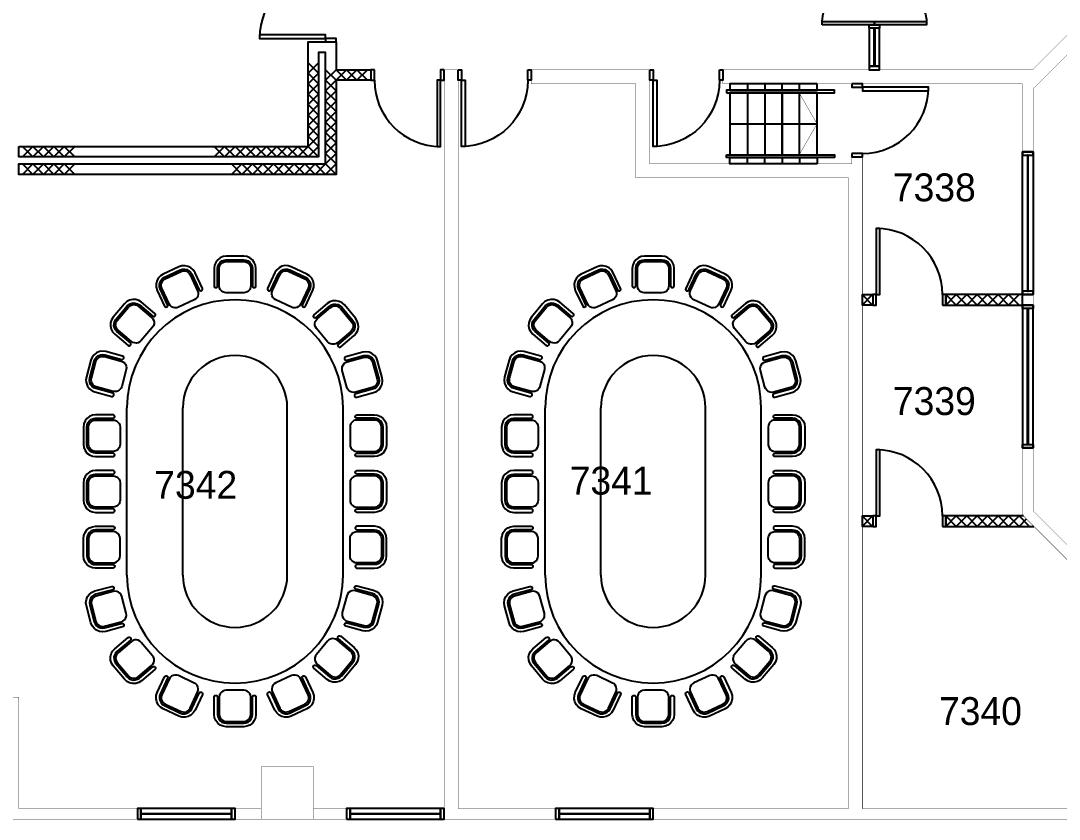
# Model space of a CAD drawing. Header units: millimetres. Extents: x -68474 to 336725, y -113450 to 40976.
# Drawn here: x -21824 to -6924, y 17823 to 29278 of the extents above; entities that cross this region are included whole.
import ezdxf

# ---------------------------------------------------------------- set-up
doc = ezdxf.new("R2010")
doc.units = ezdxf.units.MM
doc.header["$LTSCALE"] = 900
doc.linetypes.add('s3152a$0$HIDDEN', pattern=[0.375, 0.25, -0.125])
for name, color, linetype in [('s3152a$0$20', 7, 'Continuous'), ('s3152a$0$22', 2, 'Continuous'), ('s3152a$0$23', 7, 'Continuous'), ('s3152a$0$25', 7, 'Continuous'), ('s3152a$0$30', 7, 'Continuous'), ('s3152a$0$50', 7, 'Continuous'), ('s3152a$0$6', 7, 'Continuous'), ('s3152a$0$ROOM-NO', 4, 'Continuous')]:
    doc.layers.add(name, color=color, linetype=linetype)
doc.styles.add('s3152a$0$STANDARD', font='txt')

# ---------------------------------------------------------------- blocks, each defined once
blk = doc.blocks.new('s3152a$0$D1050B')
at = {"layer": 's3152a$0$30', "linetype": 'Continuous'}
for points in [[(0.05, 0.15), (0.1, 0.15), (0.1, 1.1), (0.05, 1.1)], [(0, 0), (0.05, 0), (0.05, 0.15), (0, 0.15)], [(1, 0), (1.05, 0), (1.05, 0.15), (1, 0.15)]]:
    blk.add_lwpolyline(points, close=True, dxfattribs=at)
blk.add_arc((0.05, 0.15), 0.95, 0, 90, dxfattribs=at)
blk = doc.blocks.new('s3152a$0$H150')
at = {"layer": 's3152a$0$22', "color": 1, "linetype": 'Continuous'}
for p, q in [((0, 0), (0.15, 0.15)), ((0, 0.15), (0.15, 0))]:
    blk.add_line(p, q, dxfattribs=at)
blk = doc.blocks.new('s3152a$0$H1050')
at = {"layer": 's3152a$0$22', "color": 1, "linetype": 'Continuous'}
for points in [[(0, 0.15), (0.15, 0), (0.3, 0.15), (0.45, 0), (0.6, 0.15), (0.75, 0), (0.9, 0.15), (1.05, 0)], [(0, 0), (0.15, 0.15), (0.3, 0), (0.45, 0.15), (0.6, 0), (0.75, 0.15), (0.9, 0), (1.05, 0.15)]]:
    blk.add_lwpolyline(points, dxfattribs=at)
blk = doc.blocks.new('s3152a$0$H1350')
at = {"layer": 's3152a$0$22', "color": 1, "linetype": 'Continuous'}
for points in [[(0, 0), (0.15, 0.15), (0.3, 0), (0.45, 0.15), (0.6, 0), (0.75, 0.15), (0.9, 0), (1.05, 0.15), (1.2, 0), (1.35, 0.15)], [(0, 0.15), (0.15, 0), (0.3, 0.15), (0.45, 0), (0.6, 0.15), (0.75, 0), (0.9, 0.15), (1.05, 0), (1.2, 0.15), (1.35, 0)]]:
    blk.add_lwpolyline(points, dxfattribs=at)
blk = doc.blocks.new('s3152a$0$CHAIR')
at = {"layer": 's3152a$0$50', "color": 14, "linetype": 'Continuous'}
for points in [[(0.125, 0.255), (0.1375, 0.2583), (0.1467, 0.2675), (0.15, 0.28), (0.1467, 0.2925), (0.1375, 0.3017), (0.125, 0.305), (-0.125, 0.305), (-0.1703, 0.299), (-0.2125, 0.2815), (-0.2487, 0.2537), (-0.2765, 0.2175), (-0.294, 0.1753), (-0.3, 0.13), (-0.3, -0.12), (-0.294, -0.1653), (-0.2765, -0.2075), (-0.2487, -0.2437), (-0.2125, -0.2715), (-0.1703, -0.289), (-0.125, -0.295), (0.125, -0.295), (0.1375, -0.2917), (0.1467, -0.2825), (0.15, -0.27), (0.1467, -0.2575), (0.1375, -0.2483), (0.125, -0.245), (-0.125, -0.245), (-0.1573, -0.2407), (-0.1875, -0.2283), (-0.2134, -0.2084), (-0.2333, -0.1825), (-0.2457, -0.1524), (-0.25, -0.12), (-0.25, 0.13), (-0.2457, 0.1624), (-0.2332, 0.1925), (-0.2134, 0.2184), (-0.1875, 0.2382), (-0.1573, 0.2507), (-0.125, 0.255), (0.125, 0.255)], [(-0.125, 0.23), (0.125, 0.23), (0.1508, 0.2266), (0.175, 0.2166), (0.1957, 0.2007), (0.2116, 0.18), (0.2216, 0.1559), (0.225, 0.13), (0.225, -0.12), (0.2216, -0.1459), (0.2116, -0.17), (0.1957, -0.1907), (0.175, -0.2066), (0.1509, -0.2166), (0.125, -0.22), (-0.125, -0.22), (-0.1508, -0.2166), (-0.175, -0.2066), (-0.1957, -0.1907), (-0.2116, -0.17), (-0.2216, -0.1459), (-0.225, -0.12), (-0.225, 0.13), (-0.2216, 0.1559), (-0.2116, 0.18), (-0.1957, 0.2007), (-0.175, 0.2166), (-0.1508, 0.2266), (-0.125, 0.23)]]:
    blk.add_lwpolyline(points, dxfattribs=at)
blk = doc.blocks.new('s3152a$0$CHAT15')
at = {"layer": 's3152a$0$22', "color": 14, "linetype": 'Continuous'}
for points in [[(0, 0), (0.15, 0.15), (0.3, 0), (0.45, 0.15), (0.6, 0), (0.75, 0.15)], [(0, 0.15), (0.15, 0), (0.3, 0.15), (0.45, 0), (0.6, 0.15), (0.75, 0)]]:
    blk.add_lwpolyline(points, dxfattribs=at)
blk = doc.blocks.new('s3152a$0$D1600D')
at = {"layer": 's3152a$0$30', "color": 10, "linetype": 'Continuous'}
for points in [[(0.05, 0.075), (0.1, 0.075), (0.1, 0.825), (0.05, 0.825)], [(1.5, 0.075), (1.55, 0.075), (1.55, 0.825), (1.5, 0.825)], [(0, 0), (0.05, 0), (0.05, 0.15), (0, 0.15)], [(1.6, 0), (1.55, 0), (1.55, 0.15), (1.6, 0.15)]]:
    blk.add_lwpolyline(points, close=True, dxfattribs=at)
at = {"layer": 's3152a$0$30', "color": 10, "linetype": 's3152a$0$HIDDEN'}
for points in [[(0.05, -0.675), (0.1, -0.675), (0.1, 0.075), (0.05, 0.075)], [(1.5, -0.675), (1.55, -0.675), (1.55, 0.075), (1.5, 0.075)]]:
    blk.add_lwpolyline(points, close=True, dxfattribs=at)
at = {"layer": 's3152a$0$30', "color": 10, "linetype": 'Continuous'}
for centre, start, end in [((0.05, 0.075), 0, 90), ((1.550003, 0.075), 90, 180)]:
    blk.add_arc(centre, 0.750001, start, end, dxfattribs=at)
at = {"layer": 's3152a$0$30', "color": 10, "linetype": 's3152a$0$HIDDEN'}
for centre, start, end in [((0.05, 0.075), 270, 0), ((1.550003, 0.075), 180, 270)]:
    blk.add_arc(centre, 0.750001, start, end, dxfattribs=at)
blk = doc.blocks.new('s3152a$0$H600')
at = {"layer": 's3152a$0$22', "color": 14, "linetype": 'Continuous'}
for points in [[(0, 0), (0.15, 0.15), (0.3, 0), (0.45, 0.15), (0.6, 0)], [(0, 0.15), (0.15, 0), (0.3, 0.15), (0.45, 0), (0.6, 0.15)]]:
    blk.add_lwpolyline(points, dxfattribs=at)
blk = doc.blocks.new('s3152a')
at = {"layer": 's3152a$0$20', "color": 3, "linetype": 'Continuous', "const_width": 5}
for points in [[(-7299, 28300), (-7299, 27398), (-7449, 27398), (-7449, 28375), (-11749, 28375), (-11749, 28575), (-7308, 28575), (-3108, 32775), (-1050, 32775), (-1050, 32575), (-3025, 32575), (-7299, 28300)], [(-15750, 17825), (-14150, 17825), (-14150, 17975), (-15549, 17975), (-15549, 28575), (-15750, 28575), (-15750, 17825)], [(-7299, 23150), (-7299, 22248), (-6312, 21260), (-6418, 21154), (-7449, 22186), (-7449, 23150), (-7299, 23150)]]:
    blk.add_lwpolyline(points, dxfattribs=at)
at = {"layer": 's3152a$0$20', "color": 10, "linetype": 'Continuous'}
for points in [[(-9651, 28626), (-9580, 28626), (-9581, 29170), (-9651, 29170)], [(-9571, 28626), (-9501, 28626), (-9501, 29170), (-9571, 29170)], [(-9501, 28626), (-9651, 28626), (-9651, 28576), (-9501, 28576)]]:
    blk.add_lwpolyline(points, close=True, dxfattribs=at)
at = {"layer": 's3152a$0$20', "color": 1, "linetype": 'Continuous'}
for points in [[(-21850, 27475), (-17700, 27475), (-17700, 28975), (-17300, 28975), (-17300, 28575), (-16800, 28575), (-16800, 28425), (-17300, 28425), (-17300, 27075), (-21850, 27075), (-21850, 27225), (-17450, 27225), (-17450, 28825), (-17550, 28825), (-17550, 27325), (-21850, 27325)], [(-9599, 25199), (-9749, 25199), (-9749, 25349), (-9599, 25349)], [(-8549, 25199), (-7449, 25199), (-7449, 25349), (-8549, 25349)], [(-9599, 22024), (-9749, 22024), (-9749, 22174), (-9599, 22174)]]:
    blk.add_lwpolyline(points, close=True, dxfattribs=at)
at = {"layer": 's3152a$0$20', "color": 3, "linetype": 'Continuous', "const_width": 5}
for points in [[(-12750, 17825), (-6375, 17825), (-6375, 17975), (-9749, 17975), (-9749, 27325), (-9899, 27325), (-9899, 27225), (-12799, 27225), (-12799, 28575), (-14499, 28575), (-14499, 28375), (-12999, 28375), (-12999, 27025), (-9949, 27025), (-9949, 17975), (-12750, 17975)], [(-7449, 25199), (-7299, 25199), (-7299, 25349), (-7449, 25349)], [(-20150, 17975), (-21850, 17975), (-21850, 19575), (-22000, 19575), (-22000, 17825), (-20150, 17825)], [(-18750, 17825), (-18375, 17825), (-18375, 17975), (-18750, 17975)], [(-17625, 17825), (-17150, 17825), (-17150, 17975), (-17625, 17975)]]:
    blk.add_lwpolyline(points, close=True, dxfattribs=at)
at = {"layer": 's3152a$0$20', "color": 1, "linetype": 'Continuous'}
blk.add_lwpolyline([(-7436, 22174), (-8549, 22174), (-8549, 22024), (-7286, 22024)], dxfattribs=at)
at = {"layer": 's3152a$0$22', "color": 1, "linetype": 'Continuous'}
for p, q in [((-7501, 22174), (-7351, 22024)), ((-7501, 22024), (-7394, 22131))]:
    blk.add_line(p, q, dxfattribs=at)
at = {"layer": 's3152a$0$23', "color": 10, "linetype": 'Continuous'}
for points in [[(-7449, 27348), (-7299, 27348), (-7299, 27398), (-7449, 27398)], [(-7449, 27398), (-7299, 27398), (-7299, 25349), (-7449, 25349)], [(-7379, 25399), (-7369, 25399), (-7369, 27348), (-7379, 27348)], [(-7449, 25349), (-7299, 25349), (-7299, 25399), (-7449, 25399)], [(-7449, 25199), (-7299, 25199), (-7299, 25149), (-7449, 25149)], [(-7449, 23150), (-7299, 23150), (-7299, 25199), (-7449, 25199)], [(-7379, 25149), (-7369, 25149), (-7369, 23200), (-7379, 23200)], [(-7449, 23200), (-7299, 23200), (-7299, 23150), (-7449, 23150)], [(-20150, 17825), (-20100, 17825), (-20100, 17975), (-20150, 17975)], [(-20100, 17905), (-18800, 17905), (-18800, 17975), (-20100, 17975)], [(-20100, 17825), (-18800, 17825), (-18800, 17895), (-20100, 17895)], [(-18800, 17825), (-18750, 17825), (-18750, 17975), (-18800, 17975)], [(-17150, 17825), (-17100, 17825), (-17100, 17975), (-17150, 17975)], [(-17100, 17905), (-15800, 17905), (-15800, 17975), (-17100, 17975)], [(-17100, 17825), (-15800, 17825), (-15800, 17895), (-17100, 17895)], [(-15800, 17825), (-15750, 17825), (-15750, 17975), (-15800, 17975)], [(-14150, 17825), (-14100, 17825), (-14100, 17975), (-14150, 17975)], [(-14100, 17905), (-12800, 17905), (-12800, 17975), (-14100, 17975)], [(-14100, 17825), (-12800, 17825), (-12800, 17895), (-14100, 17895)], [(-12800, 17825), (-12750, 17825), (-12750, 17975), (-12800, 17975)]]:
    blk.add_lwpolyline(points, close=True, dxfattribs=at)
at = {"layer": 's3152a$0$25', "color": 2, "linetype": 'Continuous'}
blk.add_line((-11649, 27800), (-10399, 27800), dxfattribs=at)
for points in [[(-10399, 28375), (-11649, 28375), (-11649, 28285), (-10399, 28285)], [(-10649, 28375), (-11399, 28375), (-11399, 28285), (-10649, 28285)], [(-10899, 28375), (-11149, 28375), (-11149, 28285), (-10899, 28285)], [(-11699, 28245), (-10149, 28245), (-10149, 28285), (-11699, 28285)], [(-10399, 28245), (-11649, 28245), (-11649, 27355), (-10399, 27355)], [(-10649, 28245), (-11399, 28245), (-11399, 27355), (-10649, 27355)], [(-10899, 28245), (-11149, 28245), (-11149, 27355), (-10899, 27355)], [(-10649, 28245), (-10899, 28245), (-10899, 27355), (-10649, 27355)], [(-11699, 27355), (-10149, 27355), (-10149, 27315), (-11699, 27315)], [(-10399, 27225), (-11649, 27225), (-11649, 27315), (-10399, 27315)], [(-10649, 27225), (-11399, 27225), (-11399, 27315), (-10649, 27315)], [(-10899, 27225), (-11149, 27225), (-11149, 27315), (-10899, 27315)]]:
    blk.add_lwpolyline(points, close=True, dxfattribs=at)
at = {"layer": 's3152a$0$25', "color": 2, "linetype": 'Continuous', "const_width": 5}
blk.add_lwpolyline([(-10649, 28233), (-10399, 27800), (-10649, 27367)], dxfattribs=at)
at = {"layer": 's3152a$0$50', "color": 4, "linetype": 'Continuous'}
for p, q in [((-20300, 21325), (-20300, 23725)), ((-19500, 21325), (-19500, 23725)), ((-18000, 21325), (-18000, 23725)), ((-17200, 21325), (-17200, 23725)), ((-14300, 21325), (-14300, 23725)), ((-13500, 21325), (-13500, 23725)), ((-12000, 21325), (-12000, 23725)), ((-11200, 21325), (-11200, 23725))]:
    blk.add_line(p, q, dxfattribs=at)
for centre, radius, start, end in [((-18750, 23725), 1550, 0, 180), ((-12750, 23725), 1550, 0, 180), ((-18750, 23725), 750, 0, 180), ((-12750, 23725), 750, 0, 180), ((-18750, 21325), 1550, 180, 0), ((-18750, 21325), 750, 180, 0), ((-12750, 21325), 1550, 180, 0), ((-12750, 21325), 750, 180, 0)]:
    blk.add_arc(centre, radius, start, end, dxfattribs=at)
at = {"layer": 's3152a$0$6', "color": 3, "linetype": 'Continuous', "const_width": 5}
blk.add_lwpolyline([(-18375, 18575), (-17625, 18575), (-17625, 17825), (-18375, 17825)], close=True, dxfattribs=at)
for name, p, xscale, yscale, zscale, rotation in [('s3152a$0$D1600D', (-9651, 29170), 999.9979999999999, -999.998, 1000, 90), ('s3152a$0$D1050B', (-17300, 28975), 999.9979999999999, 999.9979999999999, 1000, 90), ('s3152a$0$H1350', (-17550, 27325), 999.9979999999999, 999.9979999999999, 1000, 90), ('s3152a$0$D1050B', (-15750, 28575), 999.994, 999.994, 1000, 180), ('s3152a$0$H1350', (-17300, 27075), 999.9979999999999, 999.9979999999999, 1000, 90), ('s3152a$0$D1050B', (-9899, 28375), 999.9940000000001, 999.9940000000001, 1000, 270), ('s3152a$0$CHAIR', (-19547, 25422), 1000.003, 1000.003, 1000, 294.999163), ('s3152a$0$CHAIR', (-18755, 25600), 1000.003, 1000.003, 1000, 269.9992), ('s3152a$0$CHAIR', (-17962, 25427), 1000.002, 1000.002, 1000, 244.999047), ('s3152a$0$CHAIR', (-13547, 25422), 1000.003, 1000.003, 1000, 294.999163), ('s3152a$0$CHAIR', (-12755, 25600), 1000.003, 1000.003, 1000, 269.9992), ('s3152a$0$CHAIR', (-11962, 25427), 1000.002, 1000.002, 1000, 244.999047), ('s3152a$0$CHAIR', (-20190, 24926), 1000, 1000, 1000, 319.9992), ('s3152a$0$CHAIR', (-17333, 24916), 999.9999999999999, 999.9999999999999, 999.9999999999999, 219.999092), ('s3152a$0$CHAIR', (-14190, 24926), 1000, 1000, 1000, 319.9992), ('s3152a$0$CHAIR', (-11333, 24916), 999.9999999999999, 999.9999999999999, 999.9999999999999, 219.999092), ('s3152a$0$H150', (-9601, 25199), 999.9979999999999, 999.9979999999999, 1000, 90), ('s3152a$0$CHAIR', (-20562, 24206), 999.9999999999999, 999.9999999999999, 999.9999999999999, 344.9991499999999), ('s3152a$0$CHAIR', (-16962, 24205), 1000, 1000, 1000, 194.999166), ('s3152a$0$CHAIR', (-14562, 24206), 999.9999999999999, 999.9999999999999, 999.9999999999999, 344.9991499999999), ('s3152a$0$CHAIR', (-10962, 24205), 1000, 1000, 1000, 194.999166), ('s3152a$0$CHAIR', (-16875, 23320), 999.9979999999999, -999.998, 1000, 180), ('s3152a$0$CHAIR', (-10875, 23320), 999.9979999999999, -999.998, 1000, 180), ('s3152a$0$CHAIR', (-16875, 22520), 999.9979999999999, -999.998, 1000, 180), ('s3152a$0$CHAIR', (-10875, 22520), 999.9979999999999, -999.998, 1000, 180), ('s3152a$0$H150', (-9601, 22024), 999.9979999999999, 999.9979999999999, 1000, 90), ('s3152a$0$CHAIR', (-16875, 21730), 999.9979999999999, 999.9979999999999, 1000, 180), ('s3152a$0$CHAIR', (-10875, 21730), 999.9979999999999, 999.9979999999999, 1000, 180), ('s3152a$0$CHAIR', (-20562, 20845), 1000, -999.999, 1000, 15.00085), ('s3152a$0$CHAIR', (-16962, 20845), 999.9999999999999, -1000.001, 999.9999999999999, 165.000834), ('s3152a$0$CHAIR', (-14562, 20845), 1000, -999.999, 1000, 15.00085), ('s3152a$0$CHAIR', (-10962, 20845), 999.9999999999999, -1000.001, 999.9999999999999, 165.000834), ('s3152a$0$CHAIR', (-20190, 20124), 1000, -1000.001, 1000, 40.0008), ('s3152a$0$CHAIR', (-17333, 20134), 1000, -1000, 1000, 140.000908), ('s3152a$0$CHAIR', (-14190, 20124), 1000, -1000.001, 1000, 40.0008), ('s3152a$0$CHAIR', (-11333, 20134), 1000, -1000, 1000, 140.000908), ('s3152a$0$CHAIR', (-19547, 19628), 1000.003, -1000.003, 1000, 65.000837), ('s3152a$0$CHAIR', (-17962, 19624), 1000.002, -1000.002, 1000, 115.000953), ('s3152a$0$CHAIR', (-13547, 19628), 1000.003, -1000.003, 1000, 65.000837), ('s3152a$0$CHAIR', (-11962, 19624), 1000.002, -1000.002, 1000, 115.000953), ('s3152a$0$CHAIR', (-18755, 19450), 1000.003, -1000.003, 1000, 90.00080000000001), ('s3152a$0$CHAIR', (-12755, 19450), 1000.003, -1000.003, 1000, 90.00080000000001)]:
    blk.add_blockref(name, p, dxfattribs=dict(xscale=xscale, yscale=yscale, zscale=zscale, rotation=rotation))
at = {"zscale": 1000}
for name, p, xscale, yscale in [('s3152a$0$H600', (-17450, 28425), 999.9979999999999, 999.9979999999999), ('s3152a$0$D1050B', (-15549, 28575), 999.994, -999.9940000000001), ('s3152a$0$D1050B', (-12799, 28575), 999.994, -999.9940000000001), ('s3152a$0$CHAT15', (-21800, 27325), 999.9979999999999, 999.9979999999999), ('s3152a$0$H1350', (-19050, 27325), 999.9979999999999, 999.9979999999999), ('s3152a$0$CHAT15', (-21800, 27075), 999.9979999999999, 999.9979999999999), ('s3152a$0$H1350', (-18800, 27075), 999.9979999999999, 999.9979999999999), ('s3152a$0$D1050B', (-9599, 25199), 999.994, 999.994), ('s3152a$0$H1050', (-8551, 25199), 999.9979999999999, 999.9979999999999), ('s3152a$0$CHAIR', (-20625, 23320), 999.9979999999999, 999.9979999999999), ('s3152a$0$CHAIR', (-14625, 23320), 999.9979999999999, 999.9979999999999), ('s3152a$0$D1050B', (-9599, 22024), 999.994, 999.994), ('s3152a$0$CHAIR', (-20625, 22520), 999.9979999999999, 999.9979999999999), ('s3152a$0$CHAIR', (-14625, 22520), 999.9979999999999, 999.9979999999999), ('s3152a$0$H1050', (-8551, 22024), 999.9979999999999, 999.9979999999999), ('s3152a$0$CHAIR', (-20625, 21730), 999.9979999999999, -999.998), ('s3152a$0$CHAIR', (-14625, 21730), 999.9979999999999, -999.998)]:
    blk.add_blockref(name, p, dxfattribs=dict(at, xscale=xscale, yscale=yscale))
at = {"layer": 's3152a$0$ROOM-NO', "style": 's3152a$0$STANDARD'}
for s, p in [('7338', (-9311, 26688)), ('7339', (-9311, 23622)), ('7342', (-19909, 22420)), ('7341', (-13948, 22480)), ('7340', (-8649, 19174))]:
    blk.add_text(s, height=400, dxfattribs=at).set_placement(p)

msp = doc.modelspace()

# ---------------------------------------------------------------- block references
msp.add_blockref('s3152a', (0, 0))

doc.saveas('drawing.dxf')
